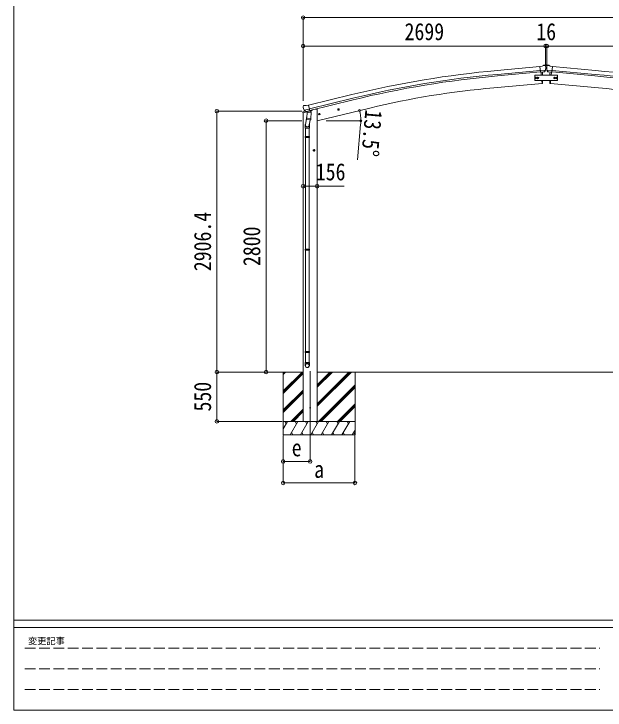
# Model space of a CAD drawing. Units: millimetres at full size, sheet at 1:40. Extents: x -11181 to 33757, y -10067 to 7716.
# Drawn here: x -11181 to -4596, y -7804 to -48 of the extents above; entities that cross this region are included whole.
import ezdxf
from ezdxf.enums import TextEntityAlignment as Align

# ---------------------------------------------------------------- set-up
doc = ezdxf.new("R2010")
doc.units = ezdxf.units.MM
doc.header["$LTSCALE"] = 40
doc.header["$PDMODE"] = 32
doc.header["$PDSIZE"] = 40
doc.linetypes.add('DASHED3', pattern=[4, 3, -1])
for name, color, linetype, lineweight in [('0-0_0', 7, 'Continuous', 9), ('0-1_本体', 4, 'Continuous', 9), ('0-2_部品', 7, 'Continuous', 9), ('0-7_合掌部品', 3, 'Continuous', 9), ('0-8_PARTS2', 2, 'Continuous', 9), ('0-A_寸法', 6, 'Continuous', 9), ('F-0_240', 7, 'Continuous', 9)]:
    doc.layers.add(name, color=color, linetype=linetype, lineweight=lineweight)
doc.styles.add('ＭＳ ゴシック', font='')
doc.styles.get('ＭＳ ゴシック').set_extended_font_data('MS Gothic')

msp = doc.modelspace()

# ---------------------------------------------------------------- linework, layer by layer
at = {"layer": '0-0_0'}
for p, q in [((-8555.64, -4036.98), (-7959.3, -4036.98)), ((-8181.55, -4050.22), (-8168.31, -4036.98)), ((-8181.55, -4064.36), (-8154.17, -4036.98)), ((-8181.55, -4248.2), (-7970.32, -4036.98)), ((-8181.55, -4036.98), (-8181.55, -4736.97)), ((-8181.55, -4262.35), (-7959.3, -4040.1)), ((-8181.55, -4276.49), (-7959.3, -4054.24)), ((-7803.8, -4178.82), (-7661.96, -4036.98)), ((-7803.8, -4192.96), (-7647.81, -4036.98)), ((-7803.8, -4207.11), (-7633.67, -4036.98)), ((-7803.8, -4405.09), (-7435.68, -4036.98)), ((-7803.8, -4390.95), (-7449.82, -4036.98)), ((-7803.8, -4419.24), (-7421.54, -4036.98)), ((-7803.8, -4036.98), (-2700.56, -4036.98)), ((-7381.55, -4036.98), (-7381.55, -4736.97)), ((-7787.7, -4586.98), (-7381.55, -4180.84)), ((-8181.55, -4460.33), (-7959.3, -4238.09)), ((-8181.55, -4474.48), (-7959.3, -4252.23)), ((-7773.55, -4586.98), (-7381.55, -4194.98)), ((-7759.41, -4586.98), (-7381.55, -4209.12)), ((-8181.55, -4488.62), (-7959.3, -4266.37)), ((-7575.56, -4586.98), (-7381.55, -4392.97)), ((-7561.42, -4586.98), (-7381.55, -4407.11)), ((-8096.06, -4586.98), (-7959.3, -4450.22)), ((-8081.92, -4586.98), (-7959.3, -4464.36)), ((-8067.78, -4586.98), (-7959.3, -4478.5)), ((-7547.28, -4586.98), (-7381.55, -4421.25)), ((-8181.55, -4670.81), (-8133.15, -4586.97)), ((-7381.55, -4586.98), (-8181.55, -4586.98)), ((-8148.16, -4612.96), (-8163.16, -4586.97)), ((-8104.29, -4736.97), (-8017.68, -4586.97)), ((-8032.69, -4612.96), (-8047.69, -4586.98)), ((-7988.82, -4736.97), (-7902.22, -4586.98)), ((-7917.22, -4612.96), (-7932.22, -4586.97)), ((-7873.35, -4736.97), (-7786.74, -4586.98)), ((-7801.75, -4612.96), (-7816.75, -4586.97)), ((-7757.88, -4736.97), (-7671.27, -4586.98)), ((-7686.28, -4612.96), (-7701.28, -4586.97)), ((-7642.41, -4736.97), (-7555.8, -4586.98)), ((-7585.81, -4586.98), (-7570.8, -4612.96)), ((-7526.94, -4736.97), (-7440.33, -4586.98)), ((-7455.33, -4612.96), (-7470.34, -4586.97)), ((-8089.29, -4711), (-8074.29, -4736.97)), ((-7973.82, -4710.99), (-7958.82, -4736.97)), ((-7858.35, -4711), (-7843.35, -4736.97)), ((-7742.88, -4711), (-7727.88, -4736.97)), ((-7627.41, -4711), (-7612.41, -4736.97)), ((-7511.94, -4711), (-7496.94, -4736.97)), ((-7411.47, -4736.97), (-7381.55, -4685.16)), ((-7396.47, -4711), (-7381.47, -4736.97)), ((-8181.55, -4736.97), (-7381.55, -4736.97))]:
    msp.add_line(p, q, dxfattribs=at)
at = {"layer": '0-1_本体'}
for p, q in [((-5322.32, -634.57), (-5799.83, -677.77)), ((-5318.56, -677.57), (-5795.94, -720.76)), ((-5317.09, -694.34), (-5794.42, -737.53)), ((-5187.28, -694.34), (-4709.94, -737.53)), ((-5185.81, -677.57), (-4708.42, -720.76)), ((-5182.05, -634.57), (-4704.53, -677.77)), ((-5836.63, -871.4), (-5298.69, -824.33)), ((-4667.73, -871.4), (-5205.67, -824.33)), ((-7899.16, -1063.39), (-7416.28, -945.9)), ((-7889.08, -1105.35), (-7406.07, -987.88)), ((-7885.15, -1121.73), (-7402.09, -1004.24)), ((-7959.18, -1146.68), (-7959.18, -4586.98)), ((-7803.68, -1236.98), (-7218, -1096.37)), ((-7803.68, -1106.98), (-7803.68, -4586.98)), ((-7828.18, -1566.48), (-7848.18, -1566.48)), ((-7838.18, -1558.97), (-7844.68, -1562.72)), ((-7844.68, -1562.72), (-7844.68, -1570.23)), ((-7844.68, -1570.23), (-7838.18, -1573.98)), ((-7838.18, -1576.48), (-7838.18, -1556.48)), ((-7831.68, -1562.72), (-7838.18, -1558.97))]:
    msp.add_line(p, q, dxfattribs=at)
at = {"layer": '0-1_本体', "color": 6}
msp.add_line((-7803.43, -1967.16), (-7959.43, -1967.16), dxfattribs=at)
at = {"layer": '0-1_本体'}
for points in [[(-7803.68, -1106.98), (-7823.68, -1106.98), (-7857.19, -1115.02)], [(-7838.18, -1573.98), (-7831.68, -1570.23), (-7831.68, -1562.72)]]:
    msp.add_lwpolyline(points, dxfattribs=at)
for radius in [8.5, 7.7, 6.5]:
    msp.add_circle((-7838.18, -1566.48), radius, dxfattribs=at)
for centre, radius, start, end in [((-4803.7, -11687.78), 11054.98, 95.16866, 103.66973), ((-5700.66, -11687.78), 11054.98, 76.33027, 84.83134), ((-4803.7, -11687.78), 11011.82, 95.16974, 103.66973), ((-4803.7, -11687.78), 10994.98, 95.16974, 103.66973), ((-5700.66, -11687.78), 10994.98, 76.33027, 84.83026), ((-5700.66, -11687.78), 11011.82, 76.33027, 84.83026), ((-5013.65, -10278.18), 9442.71, 95.00001, 103.5), ((-5490.72, -10278.18), 9442.71, 76.5, 84.99999)]:
    msp.add_arc(centre, radius, start, end, dxfattribs=at)
at = {"layer": '0-2_部品'}
for p, q in [((-7960.74, -1080.52), (-7960.46, -1081.67)), ((-7956.52, -1071.95), (-7960.38, -1078.24)), ((-7953.43, -1069.7), (-7940.24, -1066.54)), ((-7925.68, -1069.21), (-7938.94, -1066.51)), ((-7925.68, -1069.21), (-7899.75, -1062.98)), ((-7961.87, -1148.86), (-7919.16, -1138.61)), ((-7961.87, -1141.97), (-7961.87, -1148.86)), ((-7933.36, -1132.76), (-7959.57, -1139.05)), ((-7946.69, -1120.83), (-7889.18, -1107.02)), ((-7929.83, -1135.74), (-7946.21, -1121.25)), ((-7927.13, -1136.31), (-7919.61, -1134.5)), ((-7926.29, -1136.2), (-7924.76, -1135.84)), ((-7924.76, -1135.84), (-7888.05, -1127.02)), ((-7922.92, -1136.06), (-7922.97, -1136.8)), ((-7922.22, -1137.84), (-7896.4, -1144.28)), ((-7915.3, -1143.19), (-7919.97, -1210.03)), ((-7869.61, -1146.39), (-7915.3, -1143.19)), ((-7913.52, -1140.01), (-7913.75, -1143.3)), ((-7894.01, -1128.85), (-7895.03, -1143.45)), ((-7888.05, -1127.02), (-7886.53, -1126.66)), ((-7884.97, -1124.55), (-7884.03, -1124.62)), ((-7884.03, -1124.62), (-7870.71, -1139.93)), ((-7880.03, -1129.21), (-7861.15, -1124.68)), ((-7874.28, -1213.22), (-7869.61, -1146.39)), ((-7870.71, -1139.93), (-7871.16, -1146.28)), ((-7857.31, -1116.5), (-7857.31, -1119.81)), ((-7788.99, -1166.08), (-7769.55, -1161.41)), ((-7784.44, -1158.3), (-7786.57, -1165.49)), ((-7777.14, -1156.55), (-7784.44, -1158.3)), ((-7776.94, -1173.47), (-7781.6, -1154.02)), ((-7771.97, -1161.99), (-7777.14, -1156.55)), ((-7774.1, -1169.19), (-7771.97, -1161.99)), ((-7575.07, -1114.72), (-7555.62, -1110.05)), ((-7570.51, -1106.94), (-7572.65, -1114.14)), ((-7563.22, -1105.19), (-7570.51, -1106.94)), ((-7563.01, -1122.11), (-7567.68, -1102.66)), ((-7558.05, -1110.63), (-7563.22, -1105.19)), ((-7560.18, -1117.83), (-7558.05, -1110.63)), ((-7918.24, -1185.26), (-7934.15, -1281.43)), ((-7920.83, -1222.49), (-7919.96, -1210.03)), ((-7920.44, -1223.85), (-7920.44, -1223.85)), ((-7874.28, -1213.22), (-7919.97, -1210.03)), ((-7918.99, -1224.63), (-7877.29, -1227.55)), ((-7882.72, -1227.17), (-7893.45, -1290.75)), ((-7874.3, -1213.22), (-7875.19, -1225.92)), ((-7936.3, -1318.59), (-7936.3, -1284.24)), ((-7890.3, -1283.94), (-7890.3, -1318.59)), ((-7890.3, -1318.59), (-7936.3, -1318.59)), ((-7934.3, -1318.59), (-7934.3, -1412.59)), ((-7892.3, -1318.59), (-7892.3, -1412.59)), ((-7936.3, -1414.59), (-7935.3, -1412.59)), ((-7890.3, -1414.59), (-7936.3, -1414.59)), ((-7890.3, -1422.59), (-7936.3, -1422.59)), ((-7891.3, -1412.59), (-7935.3, -1412.59)), ((-7891.3, -1424.59), (-7935.3, -1424.59)), ((-7934.3, -1424.59), (-7934.3, -2668.78)), ((-7892.3, -1424.59), (-7892.3, -2668.78)), ((-7890.3, -1414.59), (-7891.3, -1412.59)), ((-7890.3, -1422.59), (-7891.3, -1424.59)), ((-7890.3, -1414.59), (-7890.3, -1422.59)), ((-7827.8, -1568.66), (-7847.8, -1568.66)), ((-7837.8, -1561.15), (-7844.3, -1564.9)), ((-7844.3, -1564.9), (-7844.3, -1572.41)), ((-7844.3, -1572.41), (-7837.8, -1576.16)), ((-7837.8, -1578.66), (-7837.8, -1558.66)), ((-7831.3, -1564.9), (-7837.8, -1561.15)), ((-7936.3, -2670.78), (-7935.3, -2668.78)), ((-7936.3, -2670.78), (-7936.3, -2678.78)), ((-7890.3, -2670.78), (-7936.3, -2670.78)), ((-7936.3, -2678.78), (-7935.3, -2680.78)), ((-7890.3, -2678.78), (-7936.3, -2678.78)), ((-7891.3, -2668.78), (-7935.3, -2668.78)), ((-7891.3, -2680.78), (-7935.3, -2680.78)), ((-7934.3, -2680.78), (-7934.3, -3808.97)), ((-7892.3, -2680.78), (-7892.3, -3808.97)), ((-7890.3, -2670.78), (-7891.3, -2668.78)), ((-7890.3, -2678.78), (-7891.3, -2680.78)), ((-7890.3, -2670.78), (-7890.3, -2678.78)), ((-7936.3, -3810.97), (-7935.3, -3808.97)), ((-7936.3, -3810.97), (-7936.3, -3818.97)), ((-7890.3, -3810.97), (-7936.3, -3810.97)), ((-7936.3, -3818.97), (-7935.3, -3820.97)), ((-7890.3, -3818.97), (-7936.3, -3818.97)), ((-7891.3, -3808.97), (-7935.3, -3808.97)), ((-7891.3, -3820.97), (-7935.3, -3820.97)), ((-7934.3, -3820.97), (-7934.3, -3930.97)), ((-7892.3, -3820.97), (-7892.3, -3930.97)), ((-7890.3, -3810.97), (-7891.3, -3808.97)), ((-7890.3, -3818.97), (-7891.3, -3820.97)), ((-7890.3, -3810.97), (-7890.3, -3818.97)), ((-7890.3, -3930.97), (-7936.3, -3930.97)), ((-7936.3, -3965.11), (-7936.3, -3930.97)), ((-7890.3, -3965.11), (-7890.3, -3930.97))]:
    msp.add_line(p, q, dxfattribs=at)
for points in [[(-7894.32, -1128.43), (-7884.6, -1126.1), (-7899.75, -1062.98)], [(-7946.96, -1120.25), (-7946.37, -1121.1), (-7946.21, -1121.25)], [(-7894.32, -1128.43), (-7894.56, -1128.59), (-7919.33, -1134.53), (-7919.61, -1134.5)], [(-7572.65, -1114.14), (-7567.48, -1119.58), (-7560.18, -1117.83)], [(-7786.57, -1165.49), (-7781.4, -1170.94), (-7774.1, -1169.19)], [(-7936.3, -1414.59), (-7936.3, -1422.59), (-7935.3, -1424.59)], [(-7837.8, -1576.16), (-7831.3, -1572.41), (-7831.3, -1564.9)]]:
    msp.add_lwpolyline(points, dxfattribs=at)
for centre, radius in [((-7779.27, -1163.74), 8.5), ((-7779.27, -1163.74), 7.7), ((-7779.27, -1163.74), 6.5), ((-7565.35, -1112.38), 8.5), ((-7565.35, -1112.38), 7.7), ((-7565.35, -1112.38), 6.5), ((-7837.8, -1568.66), 8.5), ((-7837.8, -1568.66), 7.7), ((-7837.8, -1568.66), 6.5)]:
    msp.add_circle(centre, radius, dxfattribs=at)
at = {"layer": '0-2_部品', "color": 4}
msp.add_circle((-7881.43, -4436.98), 4.5, dxfattribs=at)
at = {"layer": '0-2_部品'}
for centre, radius, start, end in [((-7763.66, -1034.43), 202.4, 193.5, 205.09125), ((-7952.26, -1074.56), 5, 103.5, 148.5), ((-7939.54, -1069.45), 3, 78.5, 103.5), ((-7958.87, -1141.97), 3, 103.5, 180), ((-7926.4, -1135.72), 0.5, 248.23754, 283.5), ((-7923.42, -1136.03), 0.5, 356, 103.5), ((-7921.97, -1136.87), 1, 176, 256), ((-7896.05, -1143.31), 1.03, 250.03897, 351.96569), ((-7893.41, -1128.93), 0.604, 100.59842, 172.20595), ((-7886.64, -1126.17), 0.5, 283.5, 318.76246), ((-7862.31, -1119.81), 5, 283.5, 0), ((-7918.89, -1222.67), 1.95, 175.04017, 217.47766), ((-7918.85, -1222.64), 2, 217.40962, 266), ((-7877.15, -1225.55), 2, 266, 349.46843), ((-7906.3, -1284.24), 30, 177.45142, 180)]:
    msp.add_arc(centre, radius, start, end, dxfattribs=at)
for centre, major_axis, ratio, start_param, end_param in [((-7957.82, -1079.81), (-1.57, -2.57), 0.99628, 4.712389, 5.4996506), ((-7927.85, -1133.49), (-0.73, -2.92), 0.997631, 5.8041905, 6.6006116), ((-7927.79, -1133.26), (2.63, 3.16), 0.650902, 4.0958226, 4.1686332), ((-7927.82, -1133.39), (-0.73, -2.92), 0.997631, 0.3902369, 0.4789948), ((-7913.3, -1283.94), (23, 0), 0.996195, 2.5560258, 6.5663028), ((-7913.3, -1283.94), (21, 0), 0.996195, 2.9349147, 5.9512394), ((-7913.3, -3963.37), (-23, 0), 0.996195, 3.1415927, 6.2831853), ((-7913.3, -3965.11), (-23, 0), 0.996195, 3.1415927, 6.2831853), ((-7913.3, -3965.11), (0, -23.43), 0.981806, 4.712389, 7.8539816)]:
    msp.add_ellipse(centre, major_axis=major_axis, ratio=ratio, start_param=start_param, end_param=end_param, dxfattribs=at)
msp.add_ellipse((-7913.3, -3965.11), major_axis=(21, 0), ratio=0.996195, dxfattribs=at)
at = {"layer": '0-7_合掌部品'}
for p, q in [((-5255.95, -614.8), (-5280.08, -616.91)), ((-5255.95, -614.8), (-5247.95, -614.8)), ((-5250.69, -619.52), (-5249.85, -619.52)), ((-5247.95, -614.8), (-5223.81, -616.91)), ((-5220.45, -622.73), (-5223.81, -616.91)), ((-5295.51, -630.12), (-5322.08, -632.45)), ((-5316.42, -697.11), (-5322.08, -632.45)), ((-5259.22, -672.41), (-5318.13, -677.57)), ((-5306.46, -696.24), (-5316.42, -697.11)), ((-5309.45, -696.5), (-5306.45, -730.84)), ((-5309.45, -696.5), (-5306.45, -730.84)), ((-5295.51, -630.12), (-5283.79, -623.36)), ((-5268.89, -621.77), (-5282.56, -622.97)), ((-5272.86, -693.3), (-5280.56, -693.97)), ((-5270.47, -691.9), (-5259.53, -672.96)), ((-5259.76, -627.53), (-5265.24, -622.92)), ((-5258.69, -629.57), (-5258.58, -630.91)), ((-5257.96, -656.3), (-5245.93, -656.3)), ((-5250.69, -652.22), (-5249.85, -652.22)), ((-5245.2, -629.57), (-5245.32, -630.91)), ((-5244.67, -672.41), (-5185.76, -677.57)), ((-5233.42, -691.9), (-5244.36, -672.96)), ((-5244.13, -627.53), (-5238.65, -622.92)), ((-5235, -621.77), (-5221.33, -622.97)), ((-5231.03, -693.3), (-5223.33, -693.97)), ((-5220.45, -622.93), (-5220.45, -622.73)), ((-5208.38, -630.12), (-5220.1, -623.36)), ((-5208.38, -630.12), (-5181.81, -632.45)), ((-5194.44, -696.5), (-5197.45, -730.84)), ((-5194.44, -696.5), (-5197.45, -730.84)), ((-5197.43, -696.24), (-5187.47, -697.11)), ((-5187.47, -697.11), (-5181.81, -632.45)), ((-5301.2, -790.84), (-5298.29, -824.1)), ((-5301.2, -790.84), (-5298.29, -824.1)), ((-5298.29, -824.1), (-5296.23, -823.85)), ((-5205.6, -824.1), (-5207.66, -823.85)), ((-5202.69, -790.84), (-5205.6, -824.1)), ((-5202.69, -790.84), (-5205.6, -824.1))]:
    msp.add_line(p, q, dxfattribs=at)
for points in [[(-5283.45, -622.93), (-5283.45, -622.73), (-5280.08, -616.91)], [(-5253.21, -618.68), (-5254.05, -618.68), (-5254.05, -619.52), (-5253.21, -619.52)], [(-5251.53, -617.84), (-5251.53, -617), (-5252.37, -617), (-5252.37, -617.84)], [(-5252.37, -620.36), (-5252.37, -621.2), (-5251.53, -621.2), (-5251.53, -620.36)], [(-5249.85, -619.52), (-5249.85, -618.68), (-5250.69, -618.68)], [(-5306.46, -696.24), (-5306.19, -696.31), (-5280.82, -694.09), (-5280.56, -693.97)], [(-5259.14, -671.78), (-5259.43, -672.77), (-5259.53, -672.96)], [(-5253.21, -651.38), (-5254.05, -651.38), (-5254.05, -652.22), (-5253.21, -652.22)], [(-5251.53, -650.54), (-5251.53, -649.7), (-5252.37, -649.7), (-5252.37, -650.54)], [(-5252.37, -653.06), (-5252.37, -653.9), (-5251.53, -653.9), (-5251.53, -653.06)], [(-5249.85, -652.22), (-5249.85, -651.38), (-5250.69, -651.38)], [(-5244.75, -671.78), (-5244.46, -672.77), (-5244.36, -672.96)], [(-5197.43, -696.24), (-5197.7, -696.31), (-5223.07, -694.09), (-5223.33, -693.97)]]:
    msp.add_lwpolyline(points, dxfattribs=at)
for points in [[(-5126.97, -790.84), (-5126.97, -730.84), (-5376.97, -730.84), (-5376.97, -790.84)], [(-5374.98, -760.85), (-5371.23, -754.35), (-5363.72, -754.35), (-5359.97, -760.85), (-5363.72, -767.35), (-5371.23, -767.35)], [(-5351.48, -760.85), (-5347.73, -754.35), (-5340.22, -754.35), (-5336.47, -760.85), (-5340.22, -767.35), (-5347.73, -767.35)], [(-5152.47, -760.84), (-5156.22, -754.34), (-5163.73, -754.34), (-5167.48, -760.84), (-5163.73, -767.34), (-5156.22, -767.34)], [(-5128.97, -760.84), (-5132.72, -754.34), (-5140.23, -754.34), (-5143.98, -760.84), (-5140.23, -767.34), (-5132.72, -767.34)]]:
    msp.add_lwpolyline(points, close=True, dxfattribs=at)
for centre, radius in [((-5251.95, -619.1), 3.5), ((-5251.95, -651.8), 3.5), ((-5367.47, -760.85), 8.5), ((-5367.47, -760.85), 7.7), ((-5367.47, -760.85), 6.5), ((-5343.97, -760.85), 8.5), ((-5343.97, -760.85), 7.7), ((-5343.97, -760.85), 6.5), ((-5159.97, -760.84), 8.5), ((-5159.97, -760.84), 7.7), ((-5159.97, -760.84), 6.5), ((-5136.47, -760.84), 8.5), ((-5136.47, -760.84), 7.7), ((-5136.47, -760.84), 6.5)]:
    msp.add_circle(centre, radius, dxfattribs=at)
for centre, radius, start, end in [((-5253.21, -617.84), 0.84, 270, 0), ((-5253.21, -620.36), 0.84, 0, 90), ((-5250.69, -617.84), 0.84, 180, 270), ((-5250.69, -620.36), 0.84, 90, 180), ((-6192.05, -768.29), 900, 2.38465, 4.64986), ((-5282.29, -625.96), 3, 95, 120), ((-5268.46, -626.75), 5, 50.00648, 94.99352), ((-5460.2, -648.55), 202.4, 353.4085, 5), ((-5253.21, -650.54), 0.84, 270, 0), ((-5253.21, -653.06), 0.84, 0, 90), ((-5250.69, -650.54), 0.84, 180, 270), ((-5250.69, -653.06), 0.84, 90, 180), ((-5043.69, -648.55), 202.4, 175, 186.5915), ((-5235.44, -626.75), 5, 85.00648, 129.99352), ((-5221.6, -625.96), 3, 60, 85), ((-4311.84, -768.29), 900, 175.35014, 177.61535), ((-5296.59, -820.87), 3, 277, 356.63919), ((-6192.05, -768.29), 900, 356.63919, 358.5641), ((-4311.84, -768.29), 900, 181.4359, 183.36081), ((-5207.3, -820.87), 3, 183.36081, 263)]:
    msp.add_arc(centre, radius, start, end, dxfattribs=at)
for centre, major_axis, ratio, start_param, end_param in [((-5273.12, -690.31), (1.62, -2.54), 0.997631, 5.8041905, 5.8929484), ((-5273.19, -690.2), (-3.5, 2.17), 0.650902, 2.1145521, 2.1873627), ((-5273.07, -690.39), (1.62, -2.54), 0.997631, 5.965759, 6.7621801), ((-5254.37, -625.52), (-15.35, 3.44), 0.101033, 5.9751426, 5.9753737), ((-5261.69, -629.82), (2.71, -1.31), 0.997474, 0.5366567, 1.3225652), ((-5242.2, -629.82), (-2.71, -1.31), 0.997474, 4.9606201, 5.7465286), ((-5249.52, -625.52), (15.35, 3.44), 0.101033, 0.3078116, 0.3080427), ((-5230.82, -690.39), (-1.62, -2.54), 0.997631, 5.8041905, 6.6006116), ((-5230.7, -690.2), (3.5, 2.17), 0.650902, 4.0958226, 4.1686332), ((-5230.77, -690.31), (-1.62, -2.54), 0.997631, 0.3902369, 0.4789948)]:
    msp.add_ellipse(centre, major_axis=major_axis, ratio=ratio, start_param=start_param, end_param=end_param, dxfattribs=at)
at = {"layer": '0-8_PARTS2'}
msp.add_line((-7881.43, -4027.77), (-7881.43, -4786.97), dxfattribs=at)
at = {"layer": '0-A_寸法'}
for p, q in [((-7959.18, -88.62), (-7959.18, -405.24)), ((-7959.18, -88.62), (-2545.18, -88.62)), ((-7959.18, -405.24), (-7959.18, -1017.46)), ((-7959.18, -405.24), (-5260.18, -405.24)), ((-5260.18, -405.24), (-5244.18, -405.24)), ((-5260.18, -405.24), (-5260.18, -611.98)), ((-5260.18, -405.24), (-5260.18, -611.98)), ((-5244.18, -405.24), (-5244.18, -611.98)), ((-5244.18, -405.24), (-5244.18, -611.98)), ((-5244.18, -405.24), (-2545.18, -405.24)), ((-8920, -1130.58), (-7974.92, -1130.58)), ((-8920, -4036.98), (-8920, -1130.58)), ((-8372.03, -1236.98), (-7974.92, -1236.98)), ((-8372.03, -4036.98), (-8372.03, -1236.98)), ((-7702.93, -1236.98), (-7316.07, -1236.98)), ((-7318.93, -1279.43), (-7353.29, -1671.93)), ((-7803.43, -1967.16), (-7503.43, -1967.16)), ((-8920, -4586.98), (-8920, -4036.98)), ((-8920, -4036.98), (-8191.89, -4036.98)), ((-8920, -4586.98), (-8191.89, -4586.98)), ((-8181.68, -5033.36), (-8181.68, -4744.39)), ((-8181.68, -5273.34), (-8181.68, -4744.39)), ((-7881.43, -5033.36), (-7881.43, -4744.39)), ((-7381.68, -5273.34), (-7381.68, -4744.39)), ((-7881.43, -5033.36), (-8181.68, -5033.36)), ((-8181.68, -5273.34), (-7381.68, -5273.34))]:
    msp.add_line(p, q, dxfattribs=at)
for centre in [(-7330.53, -1123.32), (-7317.07, -1236.98)]:
    msp.add_circle(centre, 10.62, dxfattribs=at)
for start, end in [(0, 13.5), (354.99678, 0)]:
    msp.add_arc((-7803.93, -1236.98), 486.86, start, end, dxfattribs=at)
for p in [(-7959.18, -88.62), (-7959.18, -405.24), (-5260.18, -405.24), (-5244.18, -405.24), (-8920, -1130.58), (-8372.03, -1236.98), (-7959.43, -1967.16), (-7803.43, -1967.16), (-8920, -4036.98), (-8372.03, -4036.98), (-8920, -4586.98), (-8181.68, -5033.36), (-7881.43, -5033.36), (-8181.68, -5273.34), (-7381.68, -5273.34)]:
    msp.add_point(p, dxfattribs=at)
at = {"layer": 'F-0_240', "color": 5}
for p, q in [((-11180.61, 7716.46), (-11180.61, -7803.54)), ((-11180.61, -6803.54), (10739.39, -6803.54)), ((-11180.61, -6883.54), (7183.72, -6883.54)), ((-11180.61, -7803.54), (10739.39, -7803.54))]:
    msp.add_line(p, q, dxfattribs=at)
at = {"layer": 'F-0_240', "color": 4, "linetype": 'DASHED3'}
for p, q in [((-11060.61, -7113.54), (-4656.28, -7113.54)), ((-11060.61, -7343.54), (-4656.28, -7343.54)), ((-11060.61, -7573.54), (-4656.28, -7573.54))]:
    msp.add_line(p, q, dxfattribs=at)

# ---------------------------------------------------------------- texts
at = {"layer": '0-A_寸法', "color": 7, "style": 'ＭＳ ゴシック', "width": 0.85}
for s, p in [('2699', (-6829.68, -397.24)), ('16', (-5362.18, -397.24)), ('156', (-7818.43, -1959.16)), ('e', (-8086.68, -5033.36)), ('a', (-7836.68, -5273.34))]:
    msp.add_text(s, height=190.6, dxfattribs=at).set_placement(p, align=Align.BOTTOM_LEFT)
for s, rotation, p in [('13.5°', 264.997, (-7322.35, -1103.47)), ('2906.4', 90, (-8928, -2913.78)), ('2800', 90, (-8380.03, -2856.98)), ('550', 90, (-8928, -4476.98))]:
    msp.add_text(s, height=190.6, rotation=rotation, dxfattribs=at).set_placement(p, align=Align.BOTTOM_LEFT)
at = {"layer": 'F-0_240', "style": 'ＭＳ ゴシック'}
msp.add_text('変更記事', height=73.31, dxfattribs=at).set_placement((-11024.31, -7093.54), align=Align.BOTTOM_LEFT)

doc.saveas('drawing.dxf')
